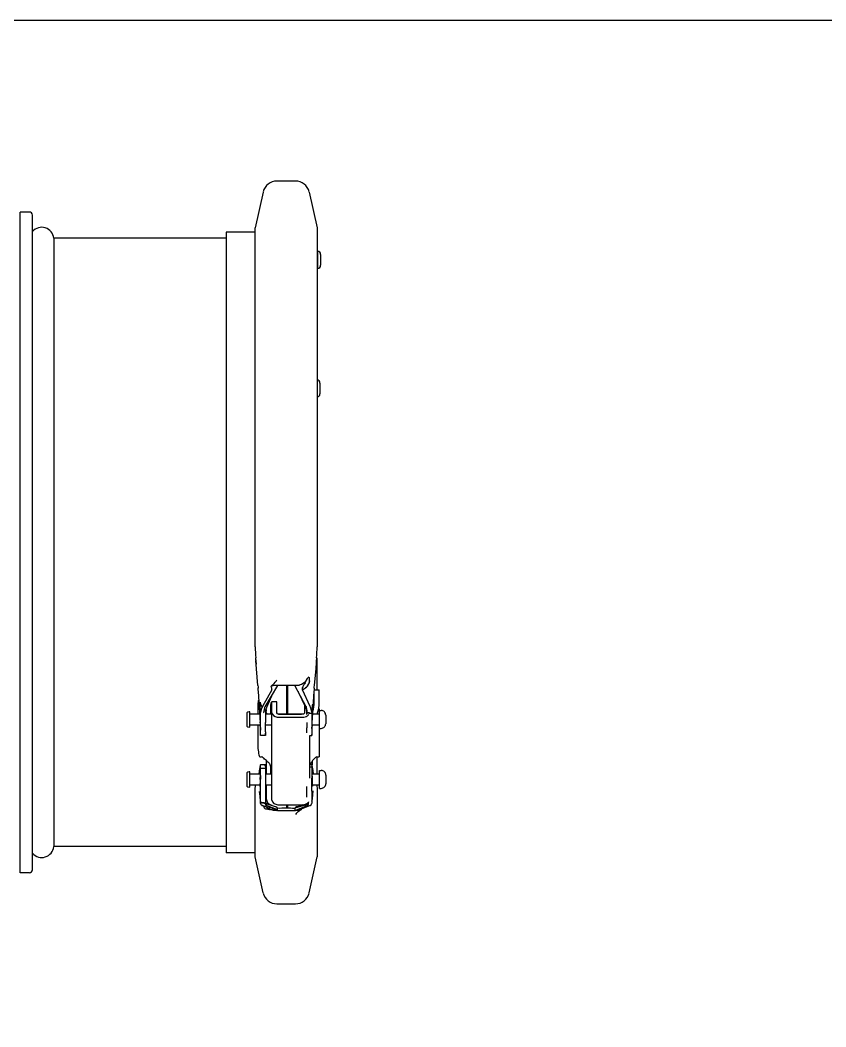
# Model space of a CAD drawing. Header units: millimetres. Extents: x 0 to 2800, y 0 to 1980.
# Drawn here: x 1937.7 to 2147.3, y 972.6 to 1234.6 of the extents above; entities that cross this region are included whole.
import ezdxf

# ---------------------------------------------------------------- set-up
doc = ezdxf.new("R2010")
doc.units = ezdxf.units.MM
doc.header["$LTSCALE"] = 154
doc.layers.get('0').update_dxf_attribs({"linetype": 'CONTINUOUS'})

msp = doc.modelspace()

# ---------------------------------------------------------------- linework, layer by layer
at = {"linetype": 'Continuous'}
for p, q in [((2009.2901, 1192.7302), (2004.4768, 1192.7302)), ((2000.8828, 1189.8411), (1998.8334, 1180.5253)), ((2012.8841, 1189.8408), (2014.9335, 1180.5253)), ((1940.0624, 1184.6673), (1937.6624, 1184.6673)), ((1937.6624, 1012.6673), (1937.6624, 1184.6673)), ((1940.8624, 1013.4695), (1940.8624, 1183.8654)), ((1998.8333, 1179.4673), (1991.2624, 1179.4673)), ((1991.2624, 1179.4673), (1991.2624, 1017.8844)), ((1998.8333, 1071.5055), (1998.8333, 1180.5252)), ((2014.9336, 1180.5252), (2014.9336, 1071.4903)), ((1991.2624, 1177.8673), (1946.4403, 1177.8673)), ((1946.4403, 1177.8673), (1946.4403, 1019.4673)), ((2015.0394, 1174.4273), (2015.0394, 1170.0344)), ((2015.8394, 1173.6227), (2015.8394, 1170.8318)), ((2015.6794, 1140.1432), (2015.6794, 1137.3452)), ((1998.9851, 1068.0993), (1998.9898, 1067.9004)), ((1999.5387, 1061.4187), (1998.9898, 1067.9004)), ((2014.9336, 1060.2559), (2014.9336, 1068.6154)), ((2014.2371, 1061.4276), (2014.6608, 1065.8798)), ((2004.6434, 1061.4561), (2001.3339, 1055.8828)), ((2009.2901, 1061.4561), (2004.4768, 1061.4561)), ((2006.9957, 1061.4561), (2006.9957, 1054.0226)), ((2007.2625, 1061.4561), (2007.2624, 1054.0226)), ((2012.107, 1055.8828), (2009.1234, 1061.4561)), ((2012.9633, 1062.497), (2012.9651, 1062.5065)), ((1999.6039, 1060.6495), (1999.593, 1060.7446)), ((2000.0174, 1054.3992), (1999.6546, 1059.8814)), ((2003.1173, 1060.2786), (2000.7336, 1055.9591)), ((2001.9049, 1055.919), (2003.4438, 1059.341)), ((2011.8918, 1055.8182), (2010.1593, 1059.5)), ((2011.0622, 1060.3441), (2013.077, 1056.0274)), ((2014.1111, 1059.8634), (2013.7538, 1054.4647)), ((2014.1824, 1060.2559), (2015.4624, 1060.2559)), ((2014.1824, 1057.1215), (2014.1824, 1059.9866)), ((2015.4624, 1057.1215), (2015.4624, 1060.2559)), ((1999.539, 1056.8166), (1999.539, 1054.0226)), ((1999.8131, 1057.4861), (1999.6769, 1057.4861)), ((1999.8918, 1056.2938), (1999.9801, 1054.8242)), ((2002.7619, 1056.1697), (2002.7619, 1054.0226)), ((2003.1824, 1057.1716), (2003.18, 1057.1751)), ((2004.461, 1057.1739), (2003.18, 1057.1739)), ((2003.1824, 1031.5597), (2003.1824, 1057.16)), ((2004.4624, 1057.1716), (2004.461, 1057.1747)), ((2004.4624, 1054.3375), (2004.4624, 1057.1716)), ((2011.6624, 1056.3058), (2011.6624, 1054.3375)), ((2013.7904, 1054.8913), (2013.8818, 1056.3968)), ((1996.613, 1054.3014), (1996.613, 1050.8685)), ((1997.413, 1054.5826), (1997.222, 1054.5826)), ((1997.413, 1050.5826), (1997.413, 1054.5756)), ((1997.413, 1054.0226), (2000.0164, 1054.0226)), ((1999.9801, 1054.8242), (2000.0071, 1054.3147)), ((2000.0985, 1056.0989), (2000.103, 1056.0504)), ((2000.103, 1056.0504), (2000.1124, 1055.9473)), ((2000.1941, 1054.9986), (2000.1698, 1055.2841)), ((2000.2434, 1051.7695), (2000.2432, 1054.4142)), ((2000.6655, 1055.838), (2000.6445, 1055.8016)), ((2000.6857, 1055.8736), (2000.6655, 1055.838)), ((2001.0834, 1054.6544), (2001.0635, 1054.5309)), ((2001.1885, 1055.2787), (2001.1248, 1054.9028)), ((2001.2099, 1055.404), (2001.1885, 1055.2787)), ((2001.2099, 1055.8828), (2001.3339, 1055.8828)), ((2001.5234, 1054.1255), (2001.5234, 1051.7695)), ((2001.5234, 1054.0226), (2003.1824, 1054.0226)), ((2001.7584, 1054.2029), (2001.5834, 1055.1874)), ((2001.6624, 1055.165), (2001.6624, 1054.743)), ((2004.6794, 1054.0226), (2011.4454, 1054.0226)), ((2010.8624, 1053.8722), (2005.2624, 1053.8722)), ((2012.107, 1055.8828), (2012.231, 1055.8828)), ((2012.2434, 1053.8605), (2012.2434, 1054.2301)), ((2012.2725, 1055.1127), (2012.2518, 1055.2323)), ((2012.3732, 1054.5198), (2012.3539, 1054.6375)), ((2012.8822, 1054.2568), (2012.9424, 1054.2506)), ((2012.9424, 1054.2506), (2013.0047, 1054.2441)), ((2013.0047, 1054.2442), (2013.397, 1054.2046)), ((2013.397, 1054.2046), (2013.5234, 1054.192)), ((2013.5234, 1054.1917), (2013.5234, 1051.7429)), ((2013.5458, 1054.7389), (2013.5242, 1054.4796)), ((2013.5874, 1055.2298), (2013.5458, 1054.7389)), ((2013.5541, 1054.8323), (2013.578, 1055.1173)), ((2013.578, 1055.1171), (2013.5874, 1055.23)), ((2013.6126, 1055.5241), (2013.5874, 1055.2298)), ((2013.7241, 1054.0226), (2015.573, 1054.0226)), ((2013.7711, 1054.5251), (2013.7904, 1054.8913)), ((2015.4624, 1055.3499), (2015.4624, 1054.0226)), ((2015.573, 1054.9026), (2015.973, 1054.9026)), ((2015.573, 1050.2626), (2015.573, 1054.9026)), ((2017.173, 1053.7014), (2017.173, 1051.4666)), ((1997.413, 1051.1426), (2000.1426, 1051.1426)), ((1999.539, 1051.1426), (1999.539, 1045.3807)), ((2000.1215, 1052.4239), (2000.1253, 1052.2883)), ((2000.1253, 1052.2883), (2000.127, 1052.2273)), ((2000.127, 1052.2273), (2000.1295, 1052.1305)), ((2000.1295, 1052.1305), (2000.1334, 1051.9666)), ((2000.1399, 1051.6741), (2000.1426, 1051.5358)), ((2000.1426, 1051.5358), (2000.1491, 1051.1915)), ((2000.149, 1051.1928), (2000.1499, 1051.1426)), ((2001.5215, 1051.1426), (2003.1824, 1051.1426)), ((2005.2624, 1053.1278), (2010.8624, 1053.1278)), ((2013.6169, 1051.1404), (2013.6243, 1051.5358)), ((2013.6243, 1051.5358), (2013.627, 1051.6742)), ((2013.627, 1051.6742), (2013.6315, 1051.8833)), ((2013.6315, 1051.8833), (2013.6335, 1051.9701)), ((2013.6335, 1051.9701), (2013.6375, 1052.1338)), ((2013.6375, 1052.1338), (2013.64, 1052.2291)), ((2013.64, 1052.2291), (2013.6416, 1052.2889)), ((2013.6416, 1052.2889), (2013.6456, 1052.431)), ((2013.7153, 1051.1426), (2015.573, 1051.1426)), ((2015.4624, 1051.1426), (2015.4624, 1042.8529)), ((1997.413, 1050.5826), (1997.222, 1050.5826)), ((2000.1569, 1050.8722), (2000.1564, 1050.8987)), ((2000.1578, 1050.8036), (2000.1569, 1050.8722)), ((2001.5012, 1048.3739), (2000.2212, 1048.3739)), ((2012.267, 1049.2209), (2012.2653, 1049.3532)), ((2012.2688, 1049.0718), (2012.267, 1049.2209)), ((2013.545, 1048.3472), (2012.9424, 1048.3472)), ((2012.9424, 1048.3472), (2012.9424, 1037.2757)), ((2013.6101, 1050.8754), (2013.6091, 1050.8029)), ((2015.573, 1050.2626), (2015.973, 1050.2626)), ((2000.0593, 1042.8502), (2000.5047, 1042.8408)), ((2001.4698, 1040.7551), (2000.1898, 1040.7551)), ((2001.6624, 1041.914), (2001.6624, 1038.4032)), ((2013.5754, 1040.7727), (2012.9424, 1040.7727)), ((2013.6715, 1041.7516), (2013.6715, 1040.7727)), ((2014.9336, 1038.4032), (2014.9336, 1042.8395)), ((1996.6287, 1038.6819), (1996.6287, 1035.2445)), ((1997.4287, 1038.9632), (1997.2377, 1038.9632)), ((1997.4287, 1034.9632), (1997.4287, 1038.9493)), ((1997.4287, 1038.4032), (2000.1209, 1038.4032)), ((1999.8702, 1038.4032), (2000.0246, 1039.8382)), ((2000.2434, 1039.8599), (2001.5234, 1039.8599)), ((2001.5079, 1038.4032), (2003.1824, 1038.4032)), ((2002.7619, 1040.309), (2002.7619, 1038.4032)), ((2013.5234, 1040.1576), (2012.9424, 1040.1576)), ((2013.646, 1038.4032), (2015.5887, 1038.4032)), ((2013.7404, 1039.8558), (2013.8966, 1038.4032)), ((2015.5887, 1039.2832), (2015.9887, 1039.2832)), ((2015.5887, 1034.6432), (2015.5887, 1039.2832)), ((2017.1887, 1038.083), (2017.1887, 1035.8434)), ((1997.4287, 1035.5232), (2000.1426, 1035.5232)), ((2001.4965, 1035.5232), (2003.1824, 1035.5232)), ((2001.6624, 1035.5232), (2001.6624, 1032.05)), ((2013.546, 1037.7701), (2013.548, 1037.508)), ((2013.548, 1037.508), (2013.5495, 1037.2858)), ((2013.6243, 1035.9164), (2013.6228, 1035.9924)), ((2013.6243, 1035.5232), (2015.5887, 1035.5232)), ((1997.4287, 1034.9632), (1997.2377, 1034.9632)), ((1998.8333, 1016.7751), (1998.8333, 1034.3526)), ((1999.8485, 1033.7885), (2000.074, 1031.9122)), ((2012.267, 1034.89), (2012.2688, 1035.1384)), ((2013.5345, 1033.6636), (2013.5322, 1033.4613)), ((2013.5373, 1033.9069), (2013.5345, 1033.6636)), ((2014.9336, 1034.3427), (2014.9336, 1016.7751)), ((2015.5887, 1034.6432), (2015.9887, 1034.6432)), ((2000.1356, 1031.4987), (2000.1801, 1031.1799)), ((2000.1801, 1031.1797), (2000.1738, 1031.2244)), ((2000.2427, 1030.7135), (2000.2367, 1030.7604)), ((2000.2434, 1030.8792), (2000.2434, 1032.3805)), ((2000.3699, 1030.8713), (2000.2434, 1030.8791)), ((2000.7622, 1030.8471), (2000.3699, 1030.8713)), ((2002.7047, 1029.2823), (2000.6899, 1030.1484)), ((2000.8847, 1030.8393), (2000.7622, 1030.8471)), ((2001.5006, 1030.8227), (2001.5252, 1030.5939)), ((2001.5257, 1030.5939), (2001.5224, 1030.6518)), ((2001.5234, 1032.3805), (2001.5234, 1030.8557)), ((2001.6599, 1030.1592), (2001.5359, 1030.1592)), ((2002.0203, 1031.0351), (2001.555, 1032.3548)), ((2001.6599, 1030.1592), (2004.6434, 1028.9161)), ((2001.87, 1030.5789), (2004.0381, 1029.8748)), ((2001.8751, 1030.2074), (2004.6434, 1029.1613)), ((2002.0795, 1030.8264), (2002.0848, 1030.8189)), ((2002.0906, 1030.8108), (2002.0968, 1030.8019)), ((2002.1035, 1030.7923), (2002.1106, 1030.7822)), ((2002.118, 1030.7715), (2002.1258, 1030.7602)), ((2002.1258, 1030.7602), (2002.1526, 1030.721)), ((2005.2624, 1030.35), (2010.8624, 1030.35)), ((2006.9957, 1030.35), (2006.9957, 1029.6113)), ((2007.2625, 1030.35), (2007.2625, 1029.6113)), ((2011.862, 1030.2337), (2009.1234, 1029.4684)), ((2009.1234, 1028.9161), (2012.433, 1030.1592)), ((2011.8641, 1030.3859), (2009.7304, 1029.8349)), ((2010.6495, 1029.217), (2013.0333, 1030.1487)), ((2012.557, 1030.1592), (2012.433, 1030.1592)), ((2012.7233, 1030.7484), (2012.7339, 1030.7852)), ((2013.0616, 1030.16), (2013.0713, 1030.1639)), ((2013.1118, 1030.181), (2013.1224, 1030.1856)), ((2013.5187, 1030.6649), (2013.5237, 1030.7468)), ((2013.5234, 1032.3641), (2013.5237, 1030.7468)), ((2013.6107, 1031.3941), (2013.5954, 1031.2855)), ((2013.5971, 1031.2978), (2013.645, 1031.6386)), ((2013.603, 1031.2774), (2013.6256, 1031.4354)), ((2013.6256, 1031.4354), (2013.6657, 1031.725)), ((2013.6687, 1031.8111), (2013.6639, 1031.7757)), ((2013.716, 1032.1811), (2013.7236, 1032.2436)), ((2004.6434, 1028.9161), (2004.6434, 1029.5334)), ((2004.6434, 1028.9161), (2009.2901, 1028.9161)), ((2009.1234, 1029.5166), (2009.1234, 1028.9161)), ((2011.4921, 1029.5468), (2011.4337, 1029.5235)), ((1991.2624, 1019.4673), (1946.4403, 1019.4673)), ((1998.8333, 1017.8673), (1991.2624, 1017.8673)), ((2000.8828, 1007.4595), (1998.8334, 1016.775)), ((2012.8841, 1007.4593), (2014.9335, 1016.775)), ((1940.0624, 1012.6673), (1937.6624, 1012.6673)), ((2004.4768, 1004.5702), (2009.2901, 1004.5702))]:
    msp.add_line(p, q, dxfattribs=at)
msp.add_lwpolyline([(1446.9521, 1234.6203), (2595.512, 1234.6203), (2595.512, 96.7199), (1446.9521, 96.7199)], close=True)
for points in [[(1999.0426, 1067.2384), (1999.0527, 1067.1434), (1999.0657, 1067.0041)], [(2012.9501, 1062.4298), (2012.9521, 1062.4395), (2012.9541, 1062.4491)], [(2012.9579, 1062.4684), (2012.9598, 1062.4779), (2012.9616, 1062.4875)], [(2010.1683, 1059.5043), (2010.1134, 1059.6088), (2010.0562, 1059.7222), (2010, 1059.8386), (2009.994, 1059.8513)], [(2000.7334, 1055.9588), (2000.7238, 1055.9425), (2000.7147, 1055.9254), (2000.7053, 1055.9083), (2000.6956, 1055.891)], [(2001.3019, 1055.8246), (2001.2932, 1055.8066), (2001.2833, 1055.7836), (2001.2765, 1055.7654), (2001.2743, 1055.7554), (2001.2752, 1055.7501), (2001.2792, 1055.7497)], [(2001.3157, 1055.8385), (2001.3123, 1055.8389), (2001.3077, 1055.8343), (2001.3019, 1055.8246)], [(2012.1241, 1055.8482), (2012.1219, 1055.8492), (2012.1219, 1055.843)], [(2012.1519, 1055.7634), (2012.1566, 1055.7589), (2012.1578, 1055.7613), (2012.1556, 1055.7706), (2012.1481, 1055.7915), (2012.1372, 1055.8193), (2012.1286, 1055.8398), (2012.1241, 1055.8482)], [(2000.157, 1050.7976), (2000.1728, 1050.276), (2000.1843, 1049.8091)], [(2013.5936, 1050.2438), (2013.5969, 1050.3744), (2013.6099, 1050.7976)], [(2013.6657, 1031.725), (2013.6858, 1031.8768), (2013.7056, 1032.0318), (2013.943, 1034.0026)], [(2000.074, 1031.9122), (2000.099, 1031.7125), (2000.1247, 1031.517), (2000.1501, 1031.3314), (2000.1808, 1031.1154)], [(2001.615, 1030.1876), (2001.6103, 1030.1887), (2001.6091, 1030.1881), (2001.6112, 1030.1857), (2001.6187, 1030.1806), (2001.6297, 1030.1739), (2001.6383, 1030.169), (2001.6428, 1030.1671)], [(2001.6428, 1030.1671), (2001.645, 1030.1668), (2001.6449, 1030.1683)], [(2002.096, 1030.83), (2002.0873, 1030.8531), (2002.0512, 1030.9499), (2002.0203, 1031.0351)], [(2002.0601, 1030.8527), (2002.0596, 1030.8533), (2002.0601, 1030.8526), (2002.0616, 1030.8507), (2002.0639, 1030.8477), (2002.0668, 1030.8438), (2002.0704, 1030.8388), (2002.0747, 1030.833)], [(2003.2087, 1030.1441), (2003.1688, 1030.1573), (2003.1249, 1030.1721), (2003.0752, 1030.1895), (2003.0217, 1030.209), (2002.9657, 1030.2304), (2002.9069, 1030.2543), (2002.8456, 1030.2809), (2002.7846, 1030.3091), (2002.725, 1030.3388), (2002.6656, 1030.3704), (2002.6065, 1030.404), (2002.5464, 1030.4402), (2002.4869, 1030.4785), (2002.4314, 1030.5163), (2002.3805, 1030.5532), (2002.3331, 1030.5895), (2002.2903, 1030.6242), (2002.2519, 1030.6569), (2002.2176, 1030.6876), (2002.1875, 1030.7157), (2002.1618, 1030.7408), (2002.1399, 1030.7631), (2002.1212, 1030.7827), (2002.1057, 1030.7995), (2002.0931, 1030.8136), (2002.0828, 1030.8254), (2002.0748, 1030.8348), (2002.0689, 1030.8418), (2002.0646, 1030.8471), (2002.0616, 1030.8508), (2002.0613, 1030.8513)], [(2011.2632, 1030.3759), (2011.2552, 1030.3705), (2011.2218, 1030.349), (2011.1859, 1030.3267), (2011.1478, 1030.304), (2011.108, 1030.2814), (2011.0662, 1030.2586), (2011.0227, 1030.236), (2010.9783, 1030.214), (2010.9334, 1030.1928)], [(2012.4512, 1030.1693), (2012.4545, 1030.1692), (2012.4592, 1030.1703), (2012.465, 1030.1726), (2012.4737, 1030.1769), (2012.4836, 1030.1825), (2012.4903, 1030.187), (2012.4926, 1030.1896), (2012.4917, 1030.1909), (2012.4877, 1030.191)], [(2013.0334, 1030.1488), (2013.0431, 1030.1524), (2013.0522, 1030.1561)], [(2013.0812, 1030.168), (2013.0912, 1030.1722), (2013.1014, 1030.1765)], [(2006.8081, 1029.6113), (2006.8117, 1029.609), (2006.8152, 1029.6066), (2006.8185, 1029.6042), (2006.8215, 1029.6017), (2006.8244, 1029.5991), (2006.8272, 1029.5964), (2006.8298, 1029.5937), (2006.8323, 1029.5909), (2006.8346, 1029.588)]]:
    msp.add_lwpolyline(points, dxfattribs=at)
for centre, radius, start, end in [((2004.4768, 1189.0502), 3.68, 90, 166.477366), ((2009.2901, 1189.0502), 3.68, 13.536355, 90), ((1940.0624, 1183.8673), 0.8, 0.119657, 90), ((1943.2624, 1177.4919), 3.2, 6.737246, 138.591845), ((2015.0394, 1173.6273), 0.8, 359.93447, 90), ((2015.0394, 1170.8273), 0.8, 270, 0.042417), ((2014.8794, 1140.144), 0.8, 359.998067, 90), ((2014.8794, 1137.344), 0.8, 270, 359.97484), ((2033.5214, 1071.5515), 34.688, 180.079445, 184.902362), ((1980.2781, 1071.5356), 34.6554, 355.166218, 359.921685), ((1997.1277, 1068.2828), 1.8497, 6.128092, 9.411721), ((2007.982, 1068.301), 9.0011, 182.550731, 184.106563), ((2009.4466, 1068.4108), 10.4699, 184.132093, 186.429428), ((1985.0645, 1068.7262), 29.7329, 354.506593, 356.82919), ((1989.7452, 1068.4435), 25.0437, 356.882707, 357.586644), ((1991.9934, 1068.3545), 22.7937, 357.57205, 359.316685), ((2009.2983, 1067.4685), 6.0124, 269.920968, 278.894871), ((2009.3587, 1067.0795), 5.6187, 278.899873, 281.589558), ((1995.498, 1071.3162), 18.7247, 330.466583, 333.024037), ((2009.116, 1064.7911), 3.6185, 320.398984, 325.474019), ((2008.8156, 1064.9974), 3.9828, 325.478334, 330.261022), ((1995.1542, 1071.4862), 19.1082, 333.037473, 333.441224), ((1994.9251, 1071.6011), 19.3645, 333.440246, 333.853137), ((2008.4375, 1065.2133), 4.4183, 330.26222, 334.741736), ((1994.9501, 1071.5888), 19.3366, 333.853078, 334.709308), ((2010.3717, 1062.9145), 2.6177, 320.879658, 335.672695), ((2011.2818, 1065.5241), 2.4797, 297.670479, 298.998551), ((2011.2518, 1065.5748), 2.5386, 297.73942, 299.035614), ((2012.1768, 1064.2253), 0.8979, 313.176967, 315.883763), ((2016.4491, 1063.5562), 3.6279, 179.302813, 181.60796), ((2016.5133, 1063.5574), 3.6921, 181.163037, 182.458717), ((2016.5355, 1063.5583), 3.7144, 181.605195, 183.216946), ((2016.6578, 1063.5661), 3.8369, 182.495814, 190.357313), ((2016.7411, 1063.5792), 3.9212, 187.977465, 195.733304), ((1920.918, 1054.6916), 78.9075, 3.771051, 4.416417), ((2010.0781, 1063.2353), 3.0534, 288.893593, 307.322291), ((2009.943, 1063.5137), 3.3597, 299.594675, 301.432638), ((2010.2012, 1063.0856), 2.8597, 301.492988, 307.181327), ((2010.3536, 1062.9304), 2.6421, 320.897599, 322.809696), ((2089.2851, 1054.9189), 75.3364, 175.571975, 176.236842), ((1947.7872, 1051.1844), 52.5418, 5.89851, 6.140206), ((1952.8794, 1051.7104), 47.4226, 5.309777, 6.166453), ((1952.6014, 1051.6795), 47.7023, 5.320477, 5.901226), ((2004.2612, 1057.7854), 4.2438, 189.257374, 190.377701), ((2001.7831, 1057.2118), 1.697, 199.979622, 203.901757), ((2001.6835, 1057.1767), 1.5912, 200.005345, 204.1879), ((2001.736, 1057.1914), 1.6457, 203.918315, 207.340889), ((2002.0198, 1057.327), 1.9595, 204.16893, 206.6375), ((2002.6818, 1057.6606), 2.7008, 206.665835, 208.825584), ((2003.6332, 1058.184), 3.7871, 207.500161, 208.813303), ((2004.3697, 1058.5917), 4.629, 208.840661, 210.787029), ((2022.5405, 1069.1882), 25.6635, 210.346225, 211.076558), ((2004.3061, 1056.1701), 1.5442, 172.401585, 180.015375), ((2058.5769, 1051.7576), 45.1214, 174.093015, 174.632987), ((2055.7531, 1052.0323), 42.2843, 174.356531, 174.645555), ((2057.4859, 1051.8608), 44.0256, 174.080502, 174.356099), ((2060.449, 1051.5533), 47.0046, 173.839841, 174.080245), ((2056.7844, 1051.9388), 43.3198, 173.826579, 174.087311), ((1997.222, 1053.7826), 0.8, 90, 139.576539), ((2022.6372, 1055.0302), 22.6358, 182.265022, 182.546041), ((1993.8953, 1053.7047), 6.1623, 4.716205, 5.309821), ((1989.9193, 1053.3747), 10.1519, 4.297967, 4.726952), ((1985.0094, 1053.0057), 15.0756, 3.879406, 4.298166), ((1980.3881, 1052.6895), 19.7078, 3.639027, 3.88739), ((1967.8832, 1051.9234), 32.2361, 2.557511, 3.587361), ((1898.9777, 1046.8541), 101.5427, 4.756895, 5.13777), ((2405.8369, 1089.0376), 407.0688, 184.757649, 184.879236), ((2045.951, 1083.2495), 52.9724, 211.032258, 211.208616), ((1991.1755, 1056.039), 10.0019, 349.913309, 350.617132), ((1976.9182, 1058.3953), 24.4526, 350.616237, 350.90702), ((2038.5977, 1048.5241), 38.0119, 170.339681, 170.719228), ((2003.5233, 1054.6023), 2.0017, 176.98372, 180.361365), ((2004.421, 1054.3778), 2.9324, 154.145391, 156.609035), ((1992.9383, 1059.9511), 9.8315, 334.109613, 335.787263), ((2021.0698, 1060.137), 10.1434, 205.199843, 206.414116), ((2009.4278, 1054.3559), 2.855, 24.016372, 26.38546), ((2009.6353, 1054.4464), 2.6286, 18.923775, 24.054697), ((2009.8589, 1054.5238), 2.392, 12.999818, 18.907486), ((2010.0484, 1054.5672), 2.1976, 6.731355, 13.008595), ((2010.2796, 1054.5938), 1.9649, 359.804531, 6.750006), ((1955.6356, 1045.4266), 57.4591, 9.825924, 9.94679), ((1984.7856, 1050.0573), 27.9462, 9.432792, 9.678436), ((2012.0281, 1044.9358), 9.3595, 85.414925, 87.644602), ((2011.9165, 1054.4927), 1.0652, 321.153441, 323.55977), ((2011.9679, 1054.4549), 1.0013, 323.555662, 326.658709), ((2012.0702, 1045.612), 8.6821, 84.921746, 85.335546), ((2011.7591, 1042.1419), 12.1662, 84.418637, 84.908708), ((2010.9702, 1034.0217), 20.3246, 84.255037, 84.431679), ((2023.4509, 1155.6269), 101.9195, 264.117169, 264.369569), ((2021.5034, 1059.9705), 9.3034, 205.076839, 206.673692), ((2009.8512, 1054.1389), 3.7267, 23.818727, 26.36886), ((2010.0411, 1054.2227), 3.5191, 21.16552, 23.819565), ((2010.8653, 1054.4545), 2.6606, 6.521309, 9.642244), ((2070.1951, 1054.1927), 56.6717, 179.709967, 180.000747), ((2124.281, 1045.9659), 111.0806, 175.062523, 175.215985), ((2077.5138, 1050.0328), 64.1367, 174.681106, 175.088349), ((2074.5047, 1050.2689), 61.1186, 174.640092, 175.065226), ((2051.7123, 1051.6317), 38.0719, 176.946821, 177.395362), ((2038.9744, 1052.3277), 25.315, 176.154016, 176.984269), ((2029.234, 1052.9722), 15.5533, 175.77684, 176.1163), ((2024.651, 1053.3116), 10.9578, 175.351055, 175.781969), ((2019.7209, 1053.7163), 6.0112, 174.54531, 175.387203), ((2015.973, 1053.7026), 1.2, 359.988318, 90), ((1949.6881, 1051.0726), 50.4511, 2.057656, 2.600712), ((1935.768, 1050.5698), 64.3802, 1.650329, 2.060055), ((1893.1008, 1049.474), 107.0617, 1.17753, 1.334068), ((1963.285, 1050.1526), 36.879, 1.358063, 1.533674), ((1970.4839, 1050.3234), 29.6781, 1.214804, 1.357631), ((1977.4264, 1050.4706), 22.734, 1.07903, 1.215049), ((1873.2535, 1051.8776), 126.99, 359.325334, 359.951236), ((1875.5858, 1051.871), 125.9377, 359.322719, 359.953851), ((2005.2628, 1056.6593), 3.5316, 265.473347, 269.993218), ((2011.2248, 1055.408), 2.2222, 294.486556, 297.374095), ((2139.6828, 1051.8494), 127.4394, 180.047873, 180.671567), ((2140.364, 1051.8456), 126.8405, 180.046401, 180.67304), ((2035.1038, 1050.4964), 21.497, 178.761465, 178.989876), ((2044.3144, 1050.3005), 30.7097, 178.618774, 178.767523), ((2050.9671, 1050.1404), 37.3644, 178.467768, 178.619298), ((2069.9714, 1050.8316), 56.3485, 177.426416, 178.373516), ((2015.973, 1051.4626), 1.2, 270, 0.009755), ((1997.222, 1051.3826), 0.8, 220.423461, 270), ((1608.8149, 1055.0258), 392.7272, 359.166318, 359.322543), ((2031.092, 1049.0802), 17.5687, 181.035098, 181.309072), ((2290.1074, 1053.5679), 276.5939, 180.665414, 180.794531), ((2006.1671, 1048.5722), 7.3851, 359.030996, 359.759885), ((2016.5104, 1039.4748), 3.6253, 151.75842, 153.259142), ((2007.9419, 1039.5181), 5.7968, 8.957729, 9.381118), ((1997.2377, 1038.1632), 0.8, 90, 139.576539), ((2007.0492, 1037.8497), 7.0034, 174.489536, 175.450428), ((1996.7783, 1038.4159), 3.3716, 2.81575, 3.567533), ((1994.9555, 1038.3267), 5.1966, 2.079176, 2.810672), ((1991.3489, 1038.1977), 8.8055, 1.346333, 2.066819), ((2190.776, 1036.1305), 190.5616, 179.452687, 179.726308), ((2017.1865, 1038.4049), 3.5698, 176.532477, 177.292583), ((1995.6659, 1037.9114), 18.1787, 6.140113, 6.306278), ((2015.9887, 1038.0832), 1.2, 359.996783, 90), ((1997.2377, 1035.7632), 0.8, 220.423461, 270), ((2004.5196, 1035.7756), 4.4788, 184.781002, 185.482013), ((2003.1833, 1035.6471), 3.1363, 185.477753, 186.310204), ((1991.6797, 1035.8374), 8.4581, 357.032124, 357.857499), ((1983.6722, 1036.1379), 16.4713, 357.854405, 358.500815), ((1970.7669, 1036.4827), 29.3812, 358.487037, 358.89549), ((1872.965, 1037.8465), 127.193, 359.594983, 359.821938), ((1835.9647, 1036.2993), 177.5879, 359.517579, 359.996614), ((1833.5709, 1036.2076), 179.9818, 0.185476, 0.34323), ((1851.1849, 1036.2631), 162.3677, 0.009086, 0.186025), ((2093.3278, 1037.71), 79.7188, 179.940796, 180.185987), ((2114.0542, 1037.6436), 100.4449, 180.109713, 180.941889), ((2043.0554, 1036.484), 29.4366, 181.104937, 181.512634), ((2030.0878, 1036.1376), 16.4644, 181.49875, 182.145932), ((2010.4726, 1035.6586), 3.2479, 353.757029, 354.609688), ((2011.3606, 1034.8949), 3.5486, 7.759396, 10.210876), ((2015.9887, 1035.8432), 1.2, 270, 0.002283), ((1544.323, 1039.0218), 467.9623, 359.319176, 359.494115), ((1721.168, 1037.2841), 292.3888, 359.338191, 359.514008), ((2037.2027, 1036.5071), 37.4046, 186.667593, 186.861516), ((2033.1752, 1036.025), 33.3483, 186.64839, 187.519772), ((2034.2248, 1036.1485), 34.4052, 186.861141, 187.080424), ((2031.0717, 1035.7568), 31.2278, 187.080265, 187.525543), ((2034.1325, 1036.1631), 34.3155, 187.528803, 187.721622), ((2029.9288, 1035.6225), 30.0772, 187.568919, 187.880502), ((2039.6214, 1036.908), 39.8547, 187.722613, 187.884337), ((2086.5524, 1043.4486), 87.2393, 187.91126, 188.054935), ((1982.6495, 1030.8736), 17.5939, 359.479164, 0.017727), ((2000.8346, 1030.7075), 0.5919, 179.403036, 187.377796), ((2000.7909, 1030.7022), 0.5479, 187.413806, 193.543354), ((1990.3802, 866.487), 164.6877, 86.385663, 86.541375), ((2000.9296, 1030.9038), 0.786, 237.422526, 239.89105), ((2000.9674, 1030.9692), 0.8615, 239.903691, 243.039407), ((2001.5069, 1032.0446), 2.0647, 243.223214, 246.689557), ((2002.4869, 1058.744), 27.9502, 266.462142, 266.679458), ((2001.8972, 1048.6276), 17.8167, 266.688371, 266.882188), ((2001.6933, 1044.8825), 14.066, 266.881879, 267.136577), ((2003.3785, 1030.9674), 2.5894, 201.931587, 208.917505), ((2001.7374, 1046.0266), 15.2109, 267.185807, 268.556145), ((1988.2108, 1026.9446), 13.7029, 16.130195, 16.430908), ((2002.7467, 1030.9186), 1.3546, 204.602533, 206.638299), ((2002.7254, 1031.5154), 1.2959, 207.893632, 220.712496), ((2011.79, 1030.7538), 0.5157, 292.183783, 298.648298), ((2011.819, 1030.7005), 0.4551, 298.651915, 305.62948), ((2011.8212, 1030.649), 0.4238, 346.298997, 354.011824), ((2011.8242, 1031.7911), 1.1849, 315.166349, 321.080301), ((2021.7911, 1028.1879), 9.4222, 163.774656, 163.999158), ((2011.9267, 1031.707), 1.0522, 321.133956, 324.562484), ((2012.9467, 1030.7375), 0.5767, 345.305428, 352.774935), ((2055.082, 1025.5323), 41.8842, 172.689045, 172.848166), ((2056.2871, 1025.3894), 43.0969, 172.12011, 172.359097), ((1928.8924, 1043.4141), 85.5668, 351.924645, 352.135971), ((1980.9149, 1036.2166), 33.0487, 352.037695, 352.33985), ((1979.9663, 1036.3353), 34.0047, 352.17664, 352.294118), ((1980.8824, 1036.2053), 33.0794, 352.366337, 353.211071), ((1984.2182, 1035.7622), 29.7143, 352.359118, 352.712615), ((1978.0822, 1036.5478), 35.9004, 352.711101, 353.013555), ((1971.3388, 1037.3718), 42.694, 353.101214, 353.27813), ((1977.7647, 1036.5823), 36.2198, 353.201928, 353.328618), ((2003.4371, 1030.9979), 2.6554, 207.872446, 211.749768), ((2003.4778, 1031.0229), 2.7031, 210.628045, 213.661233), ((2003.4967, 1031.0342), 2.7252, 212.338104, 217.437725), ((2003.5496, 1031.0725), 2.7904, 215.553032, 217.423877), ((2014.2824, 1106.5765), 78.2782, 260.478344, 260.727786), ((2003.6904, 1032.9085), 3.7503, 240.390694, 245.068373), ((2003.8953, 1033.3463), 4.2338, 245.050791, 249.306198), ((2004.0317, 1033.7048), 4.6173, 249.29567, 253.297932), ((2003.6761, 1032.5925), 3.4497, 252.202384, 253.646073), ((1998.3997, 1005.1386), 24.3898, 78.458874, 79.668055), ((2004.4268, 1034.6506), 5.7314, 258.451193, 261.087872), ((2015.7134, 1021.8163), 8.8258, 133.291823, 136.701116), ((2023.9325, 944.0073), 86.0997, 98.7177, 99.096951), ((2014.1715, 1023.5614), 6.4521, 120.646199, 122.231743), ((1943.2624, 1019.8427), 3.2, 221.408164, 353.262754), ((1940.0624, 1013.4673), 0.8, 270, 359.880329), ((2004.4768, 1008.2502), 3.68, 193.536355, 270), ((2009.2901, 1008.2502), 3.68, 270, 346.477366)]:
    msp.add_arc(centre, radius, start, end, dxfattribs=at)
for centre, major_axis, ratio, start_param, end_param in [((1999.8686, 1055.8861), (-0.1971, 1.5997), 0.165126, -0.37629176, 0.9297898), ((2007.7824, 1057.1215), (0, 7.4162), 0.8629808, -1.90705165, -1.57079633), ((2007.7824, 1057.1215), (0, 8.8994), 0.8629808, 4.35668265, 4.71238898), ((2004.109, 1054.764), (0, 2.7811), 0.8629808, -4.50925002, -4.4425178), ((1999.8686, 1044.4502), (-0.1971, 1.5997), 0.165126, 0.9297898, 3.11768027), ((2007.7824, 1042.8529), (7.68, 0), 0.00437895, -0.41113932, 0)]:
    msp.add_ellipse(centre, major_axis=major_axis, ratio=ratio, start_param=start_param, end_param=end_param, dxfattribs=at)
for points in [[(1998.9851, 1068.0993), (1998.9827, 1068.2264), (1998.9805, 1068.3539), (1998.9668, 1068.4803)], [(2014.8103, 1068.6154), (2014.7956, 1068.4392), (2014.7814, 1068.2616), (2014.7949, 1068.0854)], [(1999.5387, 1061.4187), (1999.5575, 1061.1959), (1999.5742, 1060.9729), (1999.5925, 1060.7501)], [(2002.8842, 1061.1882), (2003.0832, 1061.3484), (2003.2719, 1061.5211), (2003.4627, 1061.691)], [(2004.1457, 1061.4359), (2003.9106, 1061.4089), (2003.6785, 1061.3587), (2003.4472, 1061.3085)], [(2003.4627, 1061.691), (2003.8569, 1062.042), (2004.1828, 1062.4688), (2004.4768, 1062.9073)], [(2004.4768, 1061.4561), (2004.3663, 1061.4561), (2004.2556, 1061.4485), (2004.1457, 1061.4359)], [(2011.904, 1062.4846), (2011.5461, 1062.0525), (2011.0372, 1061.6879), (2010.4875, 1061.5753)], [(2012.4584, 1061.3333), (2012.7005, 1061.6524), (2012.8683, 1062.0377), (2012.9501, 1062.4298)], [(2012.7912, 1063.5706), (2012.7, 1063.485), (2012.5932, 1063.416), (2012.4839, 1063.3553)], [(2012.7907, 1063.5701), (2012.6996, 1063.4848), (2012.5931, 1063.4158), (2012.4839, 1063.3553)], [(2012.9668, 1062.516), (2012.9241, 1062.2827), (2012.8547, 1062.0523), (2012.757, 1061.8362)], [(2014.1746, 1060.7495), (2014.196, 1060.9755), (2014.2156, 1061.2016), (2014.2371, 1061.4276)], [(2003.4472, 1061.3085), (2003.2597, 1061.2679), (2003.0721, 1061.2272), (2002.8842, 1061.1882)], [(2011.0622, 1060.344), (2011.1411, 1060.383), (2011.2263, 1060.4078), (2011.3074, 1060.442)], [(2011.9294, 1060.8072), (2012.1044, 1060.9398), (2012.2654, 1061.0936), (2012.4039, 1061.264)], [(2012.4026, 1061.2629), (2012.2642, 1061.0931), (2012.1035, 1060.94), (2011.9294, 1060.8072)], [(2014.1736, 1060.7354), (2014.159, 1060.6208), (2014.1465, 1060.506), (2014.1333, 1060.3913)], [(2000.0726, 1057.1026), (2000.1014, 1056.9437), (2000.1332, 1056.784), (2000.1883, 1056.6323)], [(2000.1882, 1056.6319), (2000.1424, 1056.7578), (2000.111, 1056.8891), (2000.0868, 1057.0209)], [(2000.6444, 1055.8016), (2000.5705, 1055.9473), (2000.4766, 1056.0819), (2000.3931, 1056.2223)], [(2000.1698, 1055.2841), (2000.1466, 1055.557), (2000.1235, 1055.83), (2000.0981, 1056.1028)], [(2000.6445, 1055.8016), (2000.403, 1055.3851), (2000.2417, 1054.8956), (2000.2432, 1054.4142)], [(2001.2792, 1055.7497), (2001.2491, 1055.6363), (2001.2283, 1055.5204), (2001.2111, 1055.4043)], [(2001.5217, 1054.5897), (2001.5229, 1054.4368), (2001.5241, 1054.2839), (2001.5226, 1054.131)], [(2001.5245, 1054.7076), (2001.5395, 1054.9936), (2001.616, 1055.2791), (2001.7297, 1055.5419)], [(2011.4761, 1054.0392), (2011.3021, 1053.9181), (2011.0744, 1053.8722), (2010.8624, 1053.8722)], [(2011.6488, 1054.2533), (2011.6208, 1054.166), (2011.5514, 1054.0916), (2011.4761, 1054.0392)], [(2012.231, 1055.3517), (2012.2076, 1055.4863), (2012.1965, 1055.6282), (2012.1351, 1055.7503)], [(2012.2434, 1054.2301), (2012.2434, 1054.3494), (2012.2435, 1054.4687), (2012.245, 1054.588)], [(2012.2466, 1053.4346), (2012.3443, 1053.4852), (2012.4385, 1053.5437), (2012.5254, 1053.6111)], [(2012.334, 1054.7556), (2012.3137, 1054.8747), (2012.293, 1054.9936), (2012.2725, 1055.1127)], [(2012.4127, 1054.2875), (2012.3987, 1054.3648), (2012.3859, 1054.4423), (2012.3732, 1054.5198)], [(2012.4127, 1054.2875), (2012.5693, 1054.2826), (2012.7264, 1054.2747), (2012.881, 1054.2498)], [(2012.5254, 1053.6111), (2012.6064, 1053.6738), (2012.6819, 1053.7449), (2012.7461, 1053.8246)], [(2013.4883, 1054.9001), (2013.454, 1055.1025), (2013.3969, 1055.3018), (2013.3228, 1055.4933)], [(2013.5242, 1054.4796), (2013.5246, 1054.5721), (2013.5191, 1054.6648), (2013.5086, 1054.7567)], [(2010.8624, 1053.1278), (2011.2988, 1053.1278), (2011.7488, 1053.2046), (2012.1459, 1053.3857)], [(2001.5228, 1042.044), (2001.3621, 1042.1947), (2001.2029, 1042.3471), (2001.0419, 1042.4975)], [(2002.3383, 1041.3004), (2002.0643, 1041.5459), (2001.7913, 1041.7925), (2001.5228, 1042.044)], [(2002.3383, 1041.3004), (2002.4701, 1041.1822), (2002.5746, 1041.029), (2002.6444, 1040.8662)], [(2002.6444, 1040.8662), (2002.7193, 1040.6918), (2002.7619, 1040.4988), (2002.7619, 1040.309)], [(2013.7402, 1041.8467), (2013.5847, 1041.6378), (2013.4398, 1041.4197), (2013.3166, 1041.1903)], [(2013.7346, 1039.9082), (2013.7157, 1040.0795), (2013.6948, 1040.2505), (2013.668, 1040.4207)], [(2014.1292, 1042.3218), (2013.9919, 1042.1701), (2013.8624, 1042.0109), (2013.7402, 1041.8467)], [(2000.3444, 1030.3892), (2000.3879, 1030.3304), (2000.4448, 1030.2808), (2000.5064, 1030.2414)], [(2001.3542, 1030.8206), (2001.1979, 1030.8236), (2001.0414, 1030.8283), (2000.8859, 1030.8436)], [(2001.3743, 1030.7515), (2001.4036, 1030.6504), (2001.435, 1030.5497), (2001.4738, 1030.4518)], [(2001.7815, 1030.247), (2001.6513, 1030.3078), (2001.5407, 1030.451), (2001.5252, 1030.5939)], [(2012.2329, 1030.5486), (2012.2119, 1030.4632), (2012.1556, 1030.382), (2012.0841, 1030.3307)], [(2012.2483, 1030.6577), (2012.3401, 1030.7054), (2012.4288, 1030.7601), (2012.5114, 1030.8225)], [(2012.557, 1030.2933), (2012.6303, 1030.4372), (2012.679, 1030.5931), (2012.7233, 1030.7484)], [(2013.1224, 1030.1856), (2013.2928, 1030.2596), (2013.4573, 1030.4115), (2013.5045, 1030.5912)], [(2002.6216, 1029.3078), (2002.4205, 1029.3723), (2002.2232, 1029.4505), (2002.0337, 1029.5439)], [(2003.5389, 1028.9884), (2003.8487, 1028.9398), (2004.1633, 1028.9164), (2004.4768, 1028.9161)], [(2004.6434, 1029.5334), (2005.3647, 1029.4994), (2006.0884, 1029.5535), (2006.8081, 1029.6113)], [(2006.8081, 1029.6113), (2007.5778, 1029.5461), (2008.3519, 1029.4808), (2009.1234, 1029.5166)], [(2009.2901, 1028.9161), (2009.4005, 1028.9161), (2009.5111, 1028.9216), (2009.6212, 1028.9308)], [(2009.6212, 1028.9308), (2009.8552, 1028.9505), (2010.0877, 1028.9872), (2010.3196, 1029.0241)], [(2010.4419, 1028.8335), (2010.1673, 1028.6563), (2009.8991, 1028.4646), (2009.6614, 1028.2404)], [(2010.7303, 1029.0192), (2010.6336, 1028.9583), (2010.538, 1028.8955), (2010.4419, 1028.8335)]]:
    msp.add_open_spline(points, degree=3, dxfattribs=at)
for points, knots in [([(2011.7898, 1062.0862), (2011.6329, 1061.8093), (2011.3328, 1061.3084), (2010.9282, 1060.6312), (2011.0622, 1060.344)], [0, 0, 0, 0, 0.50110763, 1, 1, 1, 1]), ([(2003.1174, 1060.2784), (2003.1577, 1060.3515), (2003.2553, 1060.6862), (2003.0157, 1060.982), (2002.8842, 1061.1882)], [0, 0, 0, 0, 0.25435656, 1, 1, 1, 1]), ([(2011.3074, 1060.442), (2011.3292, 1060.4513), (2011.3723, 1060.4707), (2011.4146, 1060.4917), (2011.4355, 1060.5024)], [0, 0, 0, 0, 0.50205426, 1, 1, 1, 1]), ([(2011.4355, 1060.5024), (2011.4638, 1060.5168), (2011.5196, 1060.5464), (2011.5749, 1060.5769), (2011.6022, 1060.5924)], [0, 0, 0, 0, 0.50282208, 1, 1, 1, 1]), ([(2000.3156, 1056.3584), (2000.328, 1056.3358), (2000.3536, 1056.2903), (2000.3798, 1056.2452), (2000.3931, 1056.2224)], [0, 0, 0, 0, 0.49331379, 1, 1, 1, 1]), ([(2003.18, 1057.1738), (2003.1514, 1057.173), (2003.0887, 1057.0806), (2002.895, 1056.8714), (2002.8032, 1056.582), (2002.7755, 1056.3743)], [0, 0, 0, 0, 0.09413958, 0.31023701, 1, 1, 1, 1]), ([(2000.0191, 1054.1356), (2000.0167, 1054.197), (2000.0398, 1054.2471), (1999.9955, 1054.3835), (2000.0164, 1054.3825)], [0, 0, 0, 0, 0.7459933, 1, 1, 1, 1]), ([(2000.0213, 1054.3626), (2000.0231, 1054.3509), (2000.0266, 1054.3217), (2000.0295, 1054.2924), (2000.0311, 1054.2749)], [0, 0, 0, 0, 0.40185483, 1, 1, 1, 1]), ([(2003.1824, 1054.3375), (2003.1824, 1054.1891), (2003.4613, 1053.4289), (2004.3728, 1053.1872), (2004.9841, 1053.1388)], [0, 0, 0, 0, 0.19484987, 1, 1, 1, 1]), ([(2005.2624, 1053.8722), (2005.1598, 1053.8722), (2004.8567, 1053.896), (2004.4624, 1054.1191), (2004.4624, 1054.3375)], [0, 0, 0, 0, 0.31962662, 1, 1, 1, 1]), ([(2011.6624, 1054.3375), (2011.6624, 1054.3234), (2011.66, 1054.2948), (2011.6532, 1054.267), (2011.6488, 1054.2533)], [0, 0, 0, 0, 0.49453438, 1, 1, 1, 1]), ([(2013.737, 1054.2877), (2013.7384, 1054.3024), (2013.741, 1054.3273), (2013.744, 1054.3521), (2013.7455, 1054.3622)], [0, 0, 0, 0, 0.59049745, 1, 1, 1, 1]), ([(2013.7526, 1054.3714), (2013.7535, 1054.3574), (2013.7528, 1054.2417), (2013.7476, 1054.1263), (2013.7431, 1054.0248)], [0, 0, 0, 0, 0.1213394, 1, 1, 1, 1]), ([(2000.15, 1051.1405), (2000.1508, 1051.0985), (2000.153, 1050.9841), (2000.1547, 1050.8698), (2000.157, 1050.7975)], [0, 0, 0, 0, 0.3678325, 1, 1, 1, 1]), ([(2013.6099, 1050.7976), (2013.6104, 1050.8123), (2013.6131, 1050.9265), (2013.6151, 1051.0408), (2013.6169, 1051.1404)], [0, 0, 0, 0, 0.12880329, 1, 1, 1, 1]), ([(2000.2212, 1048.3739), (2000.2131, 1048.3741), (2000.225, 1048.4252), (2000.2159, 1048.4459), (2000.2154, 1048.4698)], [0, 0, 0, 0, 0.25363144, 1, 1, 1, 1]), ([(2000.2154, 1048.4698), (2000.215, 1048.4903), (2000.2138, 1048.6018), (2000.2144, 1048.7133), (2000.215, 1048.8042)], [0, 0, 0, 0, 0.18389994, 1, 1, 1, 1]), ([(2000.215, 1048.8042), (2000.2157, 1048.9031), (2000.2213, 1049.4291), (2000.2298, 1049.9551), (2000.2347, 1050.3823)], [0, 0, 0, 0, 0.1878894, 1, 1, 1, 1]), ([(2000.2254, 1048.3964), (2000.2248, 1048.3907), (2000.223, 1048.3856), (2000.2232, 1048.3738), (2000.2212, 1048.3739)], [0, 0, 0, 0, 0.74067576, 1, 1, 1, 1]), ([(2001.5006, 1049.3116), (2001.4993, 1049.2193), (2001.4962, 1048.9443), (2001.4924, 1048.6692), (2001.4951, 1048.4865)], [0, 0, 0, 0, 0.3355959, 1, 1, 1, 1]), ([(2001.4954, 1048.4698), (2001.4959, 1048.4459), (2001.505, 1048.4252), (2001.4931, 1048.3741), (2001.5012, 1048.3739)], [0, 0, 0, 0, 0.7463617, 1, 1, 1, 1]), ([(2001.5012, 1048.3739), (2001.5146, 1048.3736), (2001.4952, 1048.4588), (2001.5232, 1048.5464), (2001.5152, 1048.7593), (2001.5215, 1048.9091), (2001.5223, 1048.9991)], [0, 0, 0, 0, 0.06426579, 0.25441598, 0.56838117, 1, 1, 1, 1]), ([(2012.2653, 1049.3532), (2012.2643, 1049.4278), (2012.2597, 1049.762), (2012.2551, 1050.0962), (2012.2522, 1050.3557)], [0, 0, 0, 0, 0.22344343, 1, 1, 1, 1]), ([(2013.5413, 1048.3644), (2013.5398, 1048.3783), (2013.5326, 1048.483), (2013.53, 1048.5879), (2013.528, 1048.6789)], [0, 0, 0, 0, 0.13302756, 1, 1, 1, 1]), ([(2013.5401, 1049.7324), (2013.5419, 1049.6024), (2013.5471, 1049.2054), (2013.5534, 1048.8083), (2013.5521, 1048.5413)], [0, 0, 0, 0, 0.32738764, 1, 1, 1, 1]), ([(2013.5511, 1048.4473), (2013.5507, 1048.4281), (2013.5499, 1048.3978), (2013.5486, 1048.3674), (2013.5473, 1048.3563)], [0, 0, 0, 0, 0.63272942, 1, 1, 1, 1]), ([(2000.1897, 1040.755), (2000.1672, 1040.755), (2000.148, 1040.6402), (2000.1058, 1040.4961), (2000.0667, 1040.1916), (2000.0388, 1039.9695), (2000.0246, 1039.8382)], [0, 0, 0, 0, 0.07226218, 0.26486293, 0.57693631, 1, 1, 1, 1]), ([(2000.2434, 1039.8599), (2000.2434, 1039.988), (2000.241, 1040.2038), (2000.2381, 1040.5028), (2000.2178, 1040.6402), (2000.2106, 1040.755), (2000.1897, 1040.755)], [0, 0, 0, 0, 0.42644227, 0.73932865, 0.93049982, 1, 1, 1, 1]), ([(2001.0419, 1042.4975), (2000.9512, 1042.5823), (2000.8124, 1042.7034), (2000.6468, 1042.8384), (2000.5775, 1042.8395)], [0, 0, 0, 0, 0.64175559, 1, 1, 1, 1]), ([(2001.3786, 1040.4133), (2001.3833, 1040.4427), (2001.3925, 1040.4973), (2001.4027, 1040.5517), (2001.4077, 1040.5767)], [0, 0, 0, 0, 0.53847167, 1, 1, 1, 1]), ([(2001.4077, 1040.5767), (2001.413, 1040.6026), (2001.4228, 1040.6473), (2001.4349, 1040.6914), (2001.4412, 1040.7097)], [0, 0, 0, 0, 0.57754119, 1, 1, 1, 1]), ([(2001.4412, 1040.7097), (2001.4446, 1040.7196), (2001.4506, 1040.7349), (2001.4596, 1040.75), (2001.4647, 1040.7534)], [0, 0, 0, 0, 0.63353547, 1, 1, 1, 1]), ([(2001.4728, 1040.7544), (2001.4943, 1040.7449), (2001.4966, 1040.6413), (2001.5342, 1040.3727), (2001.5234, 1040.0778), (2001.5234, 1039.8599)], [0, 0, 0, 0, 0.07840164, 0.27292522, 1, 1, 1, 1]), ([(2013.2728, 1041.106), (2013.2578, 1041.0762), (2013.2288, 1041.0165), (2013.2018, 1040.9558), (2013.1889, 1040.9253)], [0, 0, 0, 0, 0.5019027, 1, 1, 1, 1]), ([(2013.5453, 1040.6791), (2013.5416, 1040.6497), (2013.527, 1040.4762), (2013.5249, 1040.302), (2013.5234, 1040.1576)], [0, 0, 0, 0, 0.17055269, 1, 1, 1, 1]), ([(2013.5674, 1040.7677), (2013.5607, 1040.7591), (2013.5527, 1040.7283), (2013.5478, 1040.6986), (2013.5453, 1040.6791)], [0, 0, 0, 0, 0.35688661, 1, 1, 1, 1]), ([(2013.5914, 1040.7571), (2013.5891, 1040.7613), (2013.5854, 1040.7678), (2013.5783, 1040.7727), (2013.5754, 1040.7727)], [0, 0, 0, 0, 0.62356227, 1, 1, 1, 1]), ([(2013.6101, 1040.7079), (2013.6072, 1040.7176), (2013.6018, 1040.7343), (2013.595, 1040.7505), (2013.5914, 1040.7571)], [0, 0, 0, 0, 0.5756734, 1, 1, 1, 1]), ([(2013.6393, 1040.5844), (2013.6347, 1040.6077), (2013.6259, 1040.6491), (2013.6155, 1040.6901), (2013.6101, 1040.7079)], [0, 0, 0, 0, 0.56173766, 1, 1, 1, 1]), ([(2013.6612, 1040.463), (2013.6576, 1040.4845), (2013.6507, 1040.525), (2013.6431, 1040.5654), (2013.6393, 1040.5844)], [0, 0, 0, 0, 0.52967036, 1, 1, 1, 1]), ([(2014.8224, 1042.8395), (2014.7097, 1042.8383), (2014.4481, 1042.6549), (2014.2495, 1042.4548), (2014.1292, 1042.3218)], [0, 0, 0, 0, 0.38585415, 1, 1, 1, 1]), ([(2000.0782, 1038.5222), (2000.084, 1038.5823), (2000.1055, 1038.6373), (2000.0994, 1038.763), (2000.1209, 1038.7631)], [0, 0, 0, 0, 0.73781843, 1, 1, 1, 1]), ([(2000.1209, 1038.7631), (2000.1243, 1038.7631), (2000.1299, 1038.7487), (2000.1316, 1038.7392), (2000.133, 1038.731)], [0, 0, 0, 0, 0.29242278, 1, 1, 1, 1]), ([(2000.133, 1038.731), (2000.1336, 1038.7274), (2000.1348, 1038.7196), (2000.1358, 1038.7118), (2000.1363, 1038.7076)], [0, 0, 0, 0, 0.46729658, 1, 1, 1, 1]), ([(2000.1363, 1038.7076), (2000.1369, 1038.7031), (2000.138, 1038.6936), (2000.1389, 1038.6841), (2000.1393, 1038.679)], [0, 0, 0, 0, 0.47508292, 1, 1, 1, 1]), ([(2000.1393, 1038.679), (2000.1401, 1038.6707), (2000.1415, 1038.6529), (2000.1427, 1038.6351), (2000.1433, 1038.6257)], [0, 0, 0, 0, 0.47075363, 1, 1, 1, 1]), ([(2000.1519, 1038.4046), (2000.1535, 1038.3397), (2000.1586, 1038.0219), (2000.1582, 1037.7041), (2000.1574, 1037.4512)], [0, 0, 0, 0, 0.20421968, 1, 1, 1, 1]), ([(2000.2231, 1037.9508), (2000.2247, 1038.1287), (2000.2314, 1038.7651), (2000.2404, 1039.4014), (2000.2434, 1039.8599)], [0, 0, 0, 0, 0.27958357, 1, 1, 1, 1]), ([(2001.5234, 1039.8599), (2001.5203, 1039.3999), (2001.489, 1037.2727), (2001.4957, 1035.145), (2001.5147, 1033.4777)], [0, 0, 0, 0, 0.21621002, 1, 1, 1, 1]), ([(2013.5234, 1040.1576), (2013.5234, 1039.9961), (2013.5288, 1039.2003), (2013.5406, 1038.4045), (2013.546, 1037.7701)], [0, 0, 0, 0, 0.20291778, 1, 1, 1, 1]), ([(2013.6091, 1037.7924), (2013.6093, 1037.953), (2013.6101, 1038.157), (2013.6139, 1038.361), (2013.615, 1038.4043)], [0, 0, 0, 0, 0.78745413, 1, 1, 1, 1]), ([(2013.615, 1038.4043), (2013.6157, 1038.4346), (2013.6173, 1038.491), (2013.6195, 1038.5474), (2013.6207, 1038.5735)], [0, 0, 0, 0, 0.53655675, 1, 1, 1, 1]), ([(2013.6233, 1038.6208), (2013.6239, 1038.6307), (2013.6251, 1038.6493), (2013.6266, 1038.6679), (2013.6273, 1038.6766)], [0, 0, 0, 0, 0.52963073, 1, 1, 1, 1]), ([(2013.6273, 1038.6766), (2013.6278, 1038.6821), (2013.6288, 1038.6924), (2013.63, 1038.7028), (2013.6305, 1038.7076)], [0, 0, 0, 0, 0.52659787, 1, 1, 1, 1]), ([(2013.6305, 1038.7076), (2013.631, 1038.7117), (2013.632, 1038.7194), (2013.6332, 1038.7271), (2013.6338, 1038.7307)], [0, 0, 0, 0, 0.53210704, 1, 1, 1, 1]), ([(2013.6338, 1038.7307), (2013.6349, 1038.7373), (2013.6371, 1038.7475), (2013.6403, 1038.7579), (2013.6427, 1038.761)], [0, 0, 0, 0, 0.63422519, 1, 1, 1, 1]), ([(2013.646, 1038.7631), (2013.6776, 1038.763), (2013.6582, 1038.5741), (2013.6919, 1038.4943), (2013.699, 1038.4054)], [0, 0, 0, 0, 0.26159747, 1, 1, 1, 1]), ([(1998.8334, 1034.3538), (1998.8334, 1034.4689), (1998.839, 1034.8598), (1998.8638, 1035.2522), (1998.9121, 1035.5241)], [0, 0, 0, 0, 0.29401992, 1, 1, 1, 1]), ([(2000.0728, 1035.2482), (2000.0716, 1035.2567), (2000.0692, 1035.2747), (2000.0671, 1035.2928), (2000.066, 1035.3024)], [0, 0, 0, 0, 0.47081139, 1, 1, 1, 1]), ([(2000.0773, 1035.2187), (2000.0765, 1035.2234), (2000.0749, 1035.2332), (2000.0735, 1035.243), (2000.0728, 1035.2482)], [0, 0, 0, 0, 0.47470534, 1, 1, 1, 1]), ([(2000.0819, 1035.1954), (2000.081, 1035.1991), (2000.0795, 1035.2068), (2000.078, 1035.2146), (2000.0773, 1035.2187)], [0, 0, 0, 0, 0.46774402, 1, 1, 1, 1]), ([(2000.0958, 1035.1633), (2000.0922, 1035.1633), (2000.0861, 1035.1776), (2000.0837, 1035.1873), (2000.0819, 1035.1954)], [0, 0, 0, 0, 0.29534772, 1, 1, 1, 1]), ([(2000.1265, 1035.3995), (2000.1234, 1035.3406), (2000.1054, 1035.2876), (2000.1165, 1035.1633), (2000.0958, 1035.1633)], [0, 0, 0, 0, 0.73966733, 1, 1, 1, 1]), ([(2000.1549, 1036.9474), (2000.153, 1036.6819), (2000.1498, 1036.3382), (2000.1442, 1035.9946), (2000.1426, 1035.9164)], [0, 0, 0, 0, 0.77244515, 1, 1, 1, 1]), ([(2000.2347, 1033.4777), (2000.2316, 1033.7481), (2000.2175, 1034.9357), (2000.2123, 1036.1235), (2000.2165, 1037.0408)], [0, 0, 0, 0, 0.22771368, 1, 1, 1, 1]), ([(2013.6711, 1035.1633), (2013.6399, 1035.1634), (2013.6681, 1035.3536), (2013.6383, 1035.4322), (2013.635, 1035.5211)], [0, 0, 0, 0, 0.25991037, 1, 1, 1, 1]), ([(2013.6849, 1035.1948), (2013.6835, 1035.1885), (2013.6809, 1035.1786), (2013.6772, 1035.1687), (2013.6748, 1035.1657)], [0, 0, 0, 0, 0.6264197, 1, 1, 1, 1]), ([(2013.6896, 1035.2188), (2013.6888, 1035.2145), (2013.6874, 1035.2064), (2013.6857, 1035.1985), (2013.6849, 1035.1948)], [0, 0, 0, 0, 0.53351051, 1, 1, 1, 1]), ([(2013.6943, 1035.2491), (2013.6935, 1035.2438), (2013.692, 1035.2336), (2013.6904, 1035.2235), (2013.6896, 1035.2188)], [0, 0, 0, 0, 0.52590785, 1, 1, 1, 1]), ([(2013.7012, 1035.3054), (2013.7001, 1035.2955), (2013.6979, 1035.2767), (2013.6955, 1035.2579), (2013.6943, 1035.2491)], [0, 0, 0, 0, 0.5298153, 1, 1, 1, 1]), ([(2013.7194, 1035.522), (2013.7174, 1035.4919), (2013.7133, 1035.4357), (2013.7086, 1035.3795), (2013.7061, 1035.3535)], [0, 0, 0, 0, 0.53617919, 1, 1, 1, 1]), ([(2014.8767, 1035.374), (2014.8867, 1035.3012), (2014.9243, 1034.9591), (2014.9335, 1034.6144), (2014.9335, 1034.3439)], [0, 0, 0, 0, 0.21365886, 1, 1, 1, 1]), ([(2000.2434, 1032.3805), (2000.2434, 1032.4606), (2000.2422, 1032.8263), (2000.238, 1033.192), (2000.2347, 1033.4777)], [0, 0, 0, 0, 0.21893612, 1, 1, 1, 1]), ([(2001.5147, 1033.4777), (2001.5159, 1033.3755), (2001.52, 1033.0098), (2001.5234, 1032.644), (2001.5234, 1032.3805)], [0, 0, 0, 0, 0.27939465, 1, 1, 1, 1]), ([(2012.2434, 1032.3641), (2012.2434, 1032.4442), (2012.2447, 1032.81), (2012.2489, 1033.1757), (2012.2522, 1033.4613)], [0, 0, 0, 0, 0.21893609, 1, 1, 1, 1]), ([(2013.5322, 1033.4613), (2013.531, 1033.3591), (2013.5269, 1032.9934), (2013.5234, 1032.6277), (2013.5234, 1032.3641)], [0, 0, 0, 0, 0.27939679, 1, 1, 1, 1]), ([(2000.2582, 1030.5739), (2000.2664, 1030.5402), (2000.289, 1030.4752), (2000.3244, 1030.4162), (2000.3444, 1030.3892)], [0, 0, 0, 0, 0.50774669, 1, 1, 1, 1]), ([(2001.4738, 1030.4518), (2001.4805, 1030.435), (2001.4938, 1030.4024), (2001.508, 1030.3702), (2001.5151, 1030.3547)], [0, 0, 0, 0, 0.5142498, 1, 1, 1, 1]), ([(2001.523, 1030.7164), (2001.5229, 1030.7063), (2001.5226, 1030.687), (2001.5222, 1030.6676), (2001.5219, 1030.6584)], [0, 0, 0, 0, 0.52198669, 1, 1, 1, 1]), ([(2001.5234, 1030.8557), (2001.5234, 1030.8318), (2001.5235, 1030.7854), (2001.5232, 1030.7389), (2001.523, 1030.7164)], [0, 0, 0, 0, 0.51510424, 1, 1, 1, 1]), ([(2001.5359, 1030.3113), (2001.5406, 1030.3019), (2001.5487, 1030.2831), (2001.5571, 1030.2645), (2001.562, 1030.2557)], [0, 0, 0, 0, 0.51175158, 1, 1, 1, 1]), ([(2001.562, 1030.2557), (2001.5657, 1030.2489), (2001.5741, 1030.2358), (2001.5855, 1030.225), (2001.5919, 1030.2208)], [0, 0, 0, 0, 0.50340517, 1, 1, 1, 1]), ([(2001.5919, 1030.2208), (2001.5973, 1030.2171), (2001.6102, 1030.2108), (2001.6242, 1030.208), (2001.6318, 1030.2072)], [0, 0, 0, 0, 0.46325341, 1, 1, 1, 1]), ([(2001.87, 1030.5789), (2001.8493, 1030.5856), (2001.8016, 1030.6099), (2001.763, 1030.6469), (2001.7428, 1030.6704)], [0, 0, 0, 0, 0.41182478, 1, 1, 1, 1]), ([(2001.8751, 1030.2074), (2001.8596, 1030.2133), (2001.8281, 1030.2259), (2001.7972, 1030.2397), (2001.7815, 1030.247)], [0, 0, 0, 0, 0.48985114, 1, 1, 1, 1]), ([(2003.1824, 1031.5597), (2003.1824, 1031.3966), (2003.528, 1030.5538), (2004.5752, 1030.35), (2005.2624, 1030.35)], [0, 0, 0, 0, 0.19179876, 1, 1, 1, 1]), ([(2010.8624, 1030.35), (2011.2277, 1030.35), (2011.7113, 1030.4205), (2012.1503, 1030.6069), (2012.2483, 1030.6577)], [0, 0, 0, 0, 0.76799936, 1, 1, 1, 1]), ([(2011.862, 1030.2337), (2011.8821, 1030.2393), (2011.9232, 1030.2523), (2011.9634, 1030.2676), (2011.9839, 1030.2759)], [0, 0, 0, 0, 0.48586973, 1, 1, 1, 1]), ([(2012.0034, 1030.4805), (2011.9814, 1030.4548), (2011.9393, 1030.415), (2011.8864, 1030.3917), (2011.8641, 1030.3859)], [0, 0, 0, 0, 0.59562668, 1, 1, 1, 1]), ([(2012.4877, 1030.191), (2012.5023, 1030.205), (2012.5303, 1030.2377), (2012.5482, 1030.2769), (2012.5558, 1030.298)], [0, 0, 0, 0, 0.47388343, 1, 1, 1, 1]), ([(2012.5114, 1030.8225), (2012.5388, 1030.8433), (2012.5915, 1030.8859), (2012.641, 1030.9321), (2012.6644, 1030.9557)], [0, 0, 0, 0, 0.50920046, 1, 1, 1, 1]), ([(2001.3335, 1029.3767), (2001.4554, 1029.3561), (2001.7897, 1029.3041), (2003.0126, 1029.1499), (2002.7047, 1029.2823)], [0, 0, 0, 0, 0.26950057, 1, 1, 1, 1]), ([(2001.6698, 1029.321), (2001.7453, 1029.3087), (2002.1138, 1029.2483), (2002.482, 1029.1864), (2002.774, 1029.1329)], [0, 0, 0, 0, 0.20502825, 1, 1, 1, 1]), ([(2004.6434, 1029.5334), (2004.4962, 1029.6396), (2004.3016, 1029.7703), (2004.0863, 1029.8591), (2004.0381, 1029.8748)], [0, 0, 0, 0, 0.78185449, 1, 1, 1, 1]), ([(2009.7304, 1029.8349), (2009.6825, 1029.8225), (2009.4659, 1029.7451), (2009.2708, 1029.6196), (2009.1234, 1029.5166)], [0, 0, 0, 0, 0.21560763, 1, 1, 1, 1]), ([(2010.6495, 1029.217), (2010.6241, 1029.2071), (2010.5458, 1029.174), (2010.6629, 1029.128), (2010.7508, 1029.1254), (2010.8382, 1029.1164), (2010.8827, 1029.1123)], [0, 0, 0, 0, 0.20798495, 0.36492247, 0.65920168, 1, 1, 1, 1])]:
    msp.add_open_spline(points, degree=3, knots=knots, dxfattribs=at)

doc.saveas('drawing.dxf')
